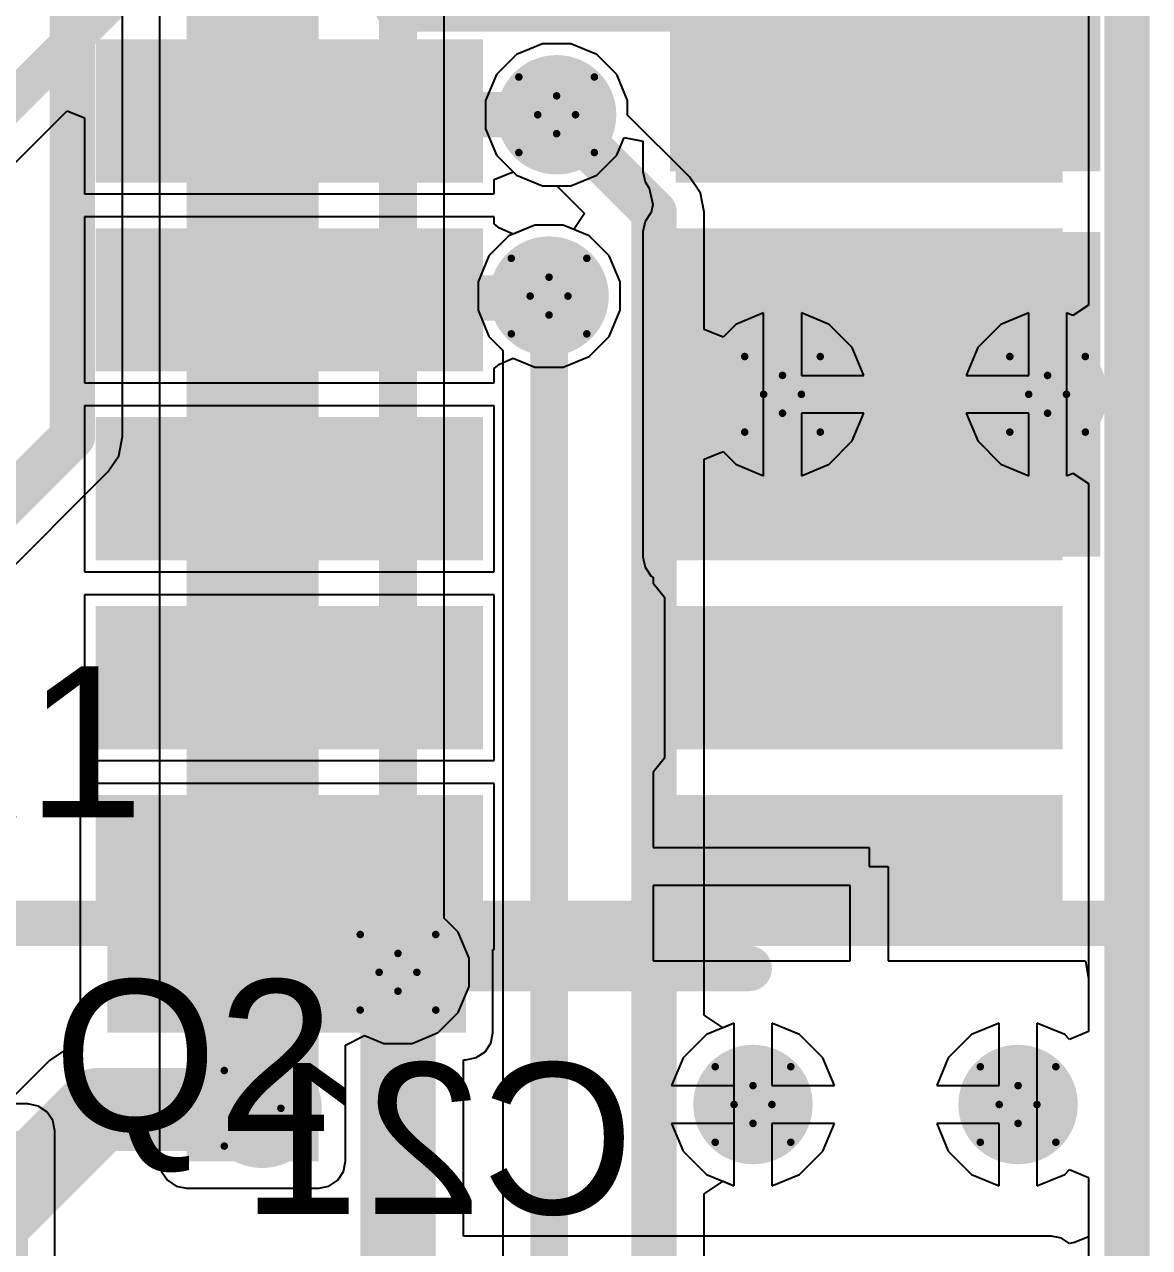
# Model space of a CAD drawing. Header units: inches. Extents: x -48 to 200, y -49 to 27.
# Drawn here: x 3.6411 to 3.939, y 0.8451 to 1.1689 of the extents above; entities that cross this region are included whole.
import ezdxf

# ---------------------------------------------------------------- set-up
doc = ezdxf.new("R2010")
doc.units = ezdxf.units.IN
doc.header["$MEASUREMENT"] = 0
for name, color, linetype in [('Board Outline', 216, 'Continuous'), ('Bottom Layer', 5, 'Continuous'), ('Bottom Overlay', 54, 'Continuous'), ('Bottom Paste', 16, 'Continuous'), ('Bottom Solder', 6, 'Continuous'), ('Dimension', 6, 'Continuous'), ('Drill Drawing', 1, 'Continuous'), ('Top Layer', 1, 'Continuous'), ('Top Overlay', 2, 'Continuous'), ('Top Solder', 216, 'Continuous'), ('Via Holes', 16, 'Continuous')]:
    doc.layers.add(name, color=color, linetype=linetype)
doc.styles.add('Arial', font='', dxfattribs={"height": 0.2})
doc.styles.get('Arial').set_extended_font_data('Arial')

# ---------------------------------------------------------------- blocks, each defined once
blk = doc.blocks.new('20021121_00010C4LF__B_50')
at = {"layer": 'Bottom Layer'}
for points in [[(-0.11496, 0.12402), (-0.08504, 0.12402), (-0.08504, 0.02953), (-0.11496, 0.02953)], [(-0.06496, 0.12402), (-0.03504, 0.12402), (-0.03504, 0.02953), (-0.06496, 0.02953)], [(-0.01496, 0.12402), (0.01496, 0.12402), (0.01496, 0.02953), (-0.01496, 0.02953)], [(0.03504, 0.12402), (0.06496, 0.12402), (0.06496, 0.02953), (0.03504, 0.02953)], [(0.08504, 0.12402), (0.11496, 0.12402), (0.11496, 0.02953), (0.08504, 0.02953)], [(-0.11496, -0.02953), (-0.08504, -0.02953), (-0.08504, -0.12402), (-0.11496, -0.12402)], [(-0.06496, -0.02953), (-0.03504, -0.02953), (-0.03504, -0.12402), (-0.06496, -0.12402)], [(-0.01496, -0.02953), (0.01496, -0.02953), (0.01496, -0.12402), (-0.01496, -0.12402)], [(0.03504, -0.02953), (0.06496, -0.02953), (0.06496, -0.12402), (0.03504, -0.12402)], [(0.08504, -0.02953), (0.11496, -0.02953), (0.11496, -0.12402), (0.08504, -0.12402)]]:
    blk.add_hatch(color=5, dxfattribs=at).paths.add_polyline_path(points)
at = {"layer": 'Bottom Paste'}
for points in [[(-0.11496, 0.12402), (-0.08504, 0.12402), (-0.08504, 0.02953), (-0.11496, 0.02953)], [(-0.06496, 0.12402), (-0.03504, 0.12402), (-0.03504, 0.02953), (-0.06496, 0.02953)], [(-0.01496, 0.12402), (0.01496, 0.12402), (0.01496, 0.02953), (-0.01496, 0.02953)], [(0.03504, 0.12402), (0.06496, 0.12402), (0.06496, 0.02953), (0.03504, 0.02953)], [(0.08504, 0.12402), (0.11496, 0.12402), (0.11496, 0.02953), (0.08504, 0.02953)], [(-0.11496, -0.02953), (-0.08504, -0.02953), (-0.08504, -0.12402), (-0.11496, -0.12402)], [(-0.06496, -0.02953), (-0.03504, -0.02953), (-0.03504, -0.12402), (-0.06496, -0.12402)], [(-0.01496, -0.02953), (0.01496, -0.02953), (0.01496, -0.12402), (-0.01496, -0.12402)], [(0.03504, -0.02953), (0.06496, -0.02953), (0.06496, -0.12402), (0.03504, -0.12402)], [(0.08504, -0.02953), (0.11496, -0.02953), (0.11496, -0.12402), (0.08504, -0.12402)]]:
    blk.add_hatch(color=16, dxfattribs=at).paths.add_polyline_path(points)
at = {"layer": 'Bottom Solder'}
for points in [[(-0.11896, 0.12802), (-0.08104, 0.12802), (-0.08104, 0.02553), (-0.11896, 0.02553)], [(-0.06896, 0.12802), (-0.03104, 0.12802), (-0.03104, 0.02553), (-0.06896, 0.02553)], [(-0.01896, 0.12802), (0.01896, 0.12802), (0.01896, 0.02553), (-0.01896, 0.02553)], [(0.03104, 0.12802), (0.06896, 0.12802), (0.06896, 0.02553), (0.03104, 0.02553)], [(0.08104, 0.12802), (0.11896, 0.12802), (0.11896, 0.02553), (0.08104, 0.02553)], [(-0.11896, -0.02553), (-0.08104, -0.02553), (-0.08104, -0.12802), (-0.11896, -0.12802)], [(-0.06896, -0.02553), (-0.03104, -0.02553), (-0.03104, -0.12802), (-0.06896, -0.12802)], [(-0.01896, -0.02553), (0.01896, -0.02553), (0.01896, -0.12802), (-0.01896, -0.12802)], [(0.03104, -0.02553), (0.06896, -0.02553), (0.06896, -0.12802), (0.03104, -0.12802)], [(0.08104, -0.02553), (0.11896, -0.02553), (0.11896, -0.12802), (0.08104, -0.12802)]]:
    blk.add_hatch(color=6, dxfattribs=at).paths.add_polyline_path(points)
at = {"layer": 'Bottom Overlay'}
for points in [[(-0.125, 0.077, 0.01, 0.01, 1), (-0.135, 0.077, 0.01, 0.01, 1)], [(-0.1375, 0.077, 0.005, 0.005, 1), (-0.1325, 0.077, 0.005, 0.005, 1)], [(-0.1275, 0.077, 0.005, 0.005, 1), (-0.1225, 0.077, 0.005, 0.005, 1)], [(-0.13, 0.045, 0.006, 0.006, 1), (-0.124, 0.045, 0.006, 0.006, 1)], [(0.124, 0.045, 0.006, 0.006, 1), (0.13, 0.045, 0.006, 0.006, 1)], [(-0.13, -0.048, 0.006, 0.006, 1), (-0.124, -0.048, 0.006, 0.006, 1)], [(0.124, -0.048, 0.006, 0.006, 1), (0.13, -0.048, 0.006, 0.006, 1)]]:
    blk.add_lwpolyline(points, format="xyseb", close=True, dxfattribs=at)
for points in [[(-0.127, -0.048, 0.012, 0.012, 0), (-0.127, 0.045, 0.012, 0.012, 0)], [(0.127, -0.048, 0.012, 0.012, 0), (0.127, 0.045, 0.012, 0.012, 0)]]:
    blk.add_lwpolyline(points, format="xyseb", dxfattribs=at)

msp = doc.modelspace()

# ---------------------------------------------------------------- hatches: boundary and pattern name
at = {"layer": 'Bottom Layer'}
for points in [[(3.812, 1.13), (3.926, 1.13), (3.926, 1.237), (3.812, 1.237)], [(3.812, 1.028), (3.926, 1.028), (3.926, 1.114), (3.812, 1.114)], [(3.663, 0.902), (3.758, 0.902), (3.758, 0.96), (3.663, 0.96)]]:
    msp.add_hatch(color=5, dxfattribs=at).paths.add_polyline_path(points)
h = msp.add_hatch(color=5, dxfattribs=at)
edge = h.paths.add_edge_path()
edge.add_arc((3.782, 1.145), 0.01181, 0, 360)
h = msp.add_hatch(color=5, dxfattribs=at)
edge = h.paths.add_edge_path()
edge.add_arc((3.78, 1.097), 0.01181, 0, 360)
h = msp.add_hatch(color=5, dxfattribs=at)
edge = h.paths.add_edge_path()
edge.add_arc((3.84181, 1.071), 0.01181, 0, 360)
h = msp.add_hatch(color=5, dxfattribs=at)
edge = h.paths.add_edge_path()
edge.add_arc((3.912, 1.071), 0.01181, 0, 360)
h = msp.add_hatch(color=5, dxfattribs=at)
edge = h.paths.add_edge_path()
edge.add_arc((3.74, 0.918), 0.01181, 0, 360)
h = msp.add_hatch(color=5, dxfattribs=at)
edge = h.paths.add_edge_path()
edge.add_arc((3.704, 0.882), 0.01181, 0, 360)
h = msp.add_hatch(color=5, dxfattribs=at)
edge = h.paths.add_edge_path()
edge.add_arc((3.834, 0.883), 0.01181, 0, 360)
h = msp.add_hatch(color=5, dxfattribs=at)
edge = h.paths.add_edge_path()
edge.add_arc((3.90419, 0.883), 0.01181, 0, 360)
at = {"layer": 'Bottom Solder'}
h = msp.add_hatch(color=6, dxfattribs=at)
edge = h.paths.add_edge_path()
edge.add_arc((3.782, 1.145), 0.01581, 0, 360)
h = msp.add_hatch(color=6, dxfattribs=at)
edge = h.paths.add_edge_path()
edge.add_arc((3.78, 1.097), 0.01581, 0, 360)
h = msp.add_hatch(color=6, dxfattribs=at)
edge = h.paths.add_edge_path()
edge.add_arc((3.84181, 1.071), 0.01581, 0, 360)
h = msp.add_hatch(color=6, dxfattribs=at)
edge = h.paths.add_edge_path()
edge.add_arc((3.912, 1.071), 0.01581, 0, 360)
h = msp.add_hatch(color=6, dxfattribs=at)
edge = h.paths.add_edge_path()
edge.add_arc((3.74, 0.918), 0.01581, 0, 360)
h = msp.add_hatch(color=6, dxfattribs=at)
edge = h.paths.add_edge_path()
edge.add_arc((3.704, 0.882), 0.01581, 0, 360)
h = msp.add_hatch(color=6, dxfattribs=at)
edge = h.paths.add_edge_path()
edge.add_arc((3.834, 0.883), 0.01581, 0, 360)
h = msp.add_hatch(color=6, dxfattribs=at)
edge = h.paths.add_edge_path()
edge.add_arc((3.90419, 0.883), 0.01581, 0, 360)
at = {"layer": 'Top Layer'}
for points in [[(3.684, 0.868), (3.719, 0.868), (3.719, 1.24), (3.684, 1.24)], [(3.58, 0.749), (3.642, 0.749), (3.642, 0.876), (3.58, 0.876)]]:
    msp.add_hatch(color=1, dxfattribs=at).paths.add_polyline_path(points)
h = msp.add_hatch(color=1, dxfattribs=at)
edge = h.paths.add_edge_path()
edge.add_arc((3.782, 1.145), 0.01181, 0, 360)
h = msp.add_hatch(color=1, dxfattribs=at)
edge = h.paths.add_edge_path()
edge.add_arc((3.78, 1.097), 0.01181, 0, 360)
h = msp.add_hatch(color=1, dxfattribs=at)
edge = h.paths.add_edge_path()
edge.add_arc((3.84181, 1.071), 0.01181, 0, 360)
h = msp.add_hatch(color=1, dxfattribs=at)
edge = h.paths.add_edge_path()
edge.add_arc((3.912, 1.071), 0.01181, 0, 360)
h = msp.add_hatch(color=1, dxfattribs=at)
edge = h.paths.add_edge_path()
edge.add_arc((3.74, 0.918), 0.01181, 0, 360)
h = msp.add_hatch(color=1, dxfattribs=at)
edge = h.paths.add_edge_path()
edge.add_arc((3.704, 0.882), 0.01181, 0, 360)
h = msp.add_hatch(color=1, dxfattribs=at)
edge = h.paths.add_edge_path()
edge.add_arc((3.834, 0.883), 0.01181, 0, 360)
h = msp.add_hatch(color=1, dxfattribs=at)
edge = h.paths.add_edge_path()
edge.add_arc((3.90419, 0.883), 0.01181, 0, 360)
at = {"layer": 'Top Solder'}
h = msp.add_hatch(color=216, dxfattribs=at)
edge = h.paths.add_edge_path()
edge.add_arc((3.782, 1.145), 0.01581, 0, 360)
h = msp.add_hatch(color=216, dxfattribs=at)
edge = h.paths.add_edge_path()
edge.add_arc((3.78, 1.097), 0.01581, 0, 360)
h = msp.add_hatch(color=216, dxfattribs=at)
edge = h.paths.add_edge_path()
edge.add_arc((3.84181, 1.071), 0.01581, 0, 360)
h = msp.add_hatch(color=216, dxfattribs=at)
edge = h.paths.add_edge_path()
edge.add_arc((3.912, 1.071), 0.01581, 0, 360)
h = msp.add_hatch(color=216, dxfattribs=at)
edge = h.paths.add_edge_path()
edge.add_arc((3.74, 0.918), 0.01581, 0, 360)
h = msp.add_hatch(color=216, dxfattribs=at)
edge = h.paths.add_edge_path()
edge.add_arc((3.704, 0.882), 0.01581, 0, 360)
h = msp.add_hatch(color=216, dxfattribs=at)
edge = h.paths.add_edge_path()
edge.add_arc((3.834, 0.883), 0.01581, 0, 360)
h = msp.add_hatch(color=216, dxfattribs=at)
edge = h.paths.add_edge_path()
edge.add_arc((3.90419, 0.883), 0.01581, 0, 360)
at = {"layer": 'Via Holes'}
h = msp.add_hatch(color=7, dxfattribs=at)
edge = h.paths.add_edge_path()
edge.add_arc((3.782, 1.145), 0.00591, 0, 360)
h = msp.add_hatch(color=7, dxfattribs=at)
edge = h.paths.add_edge_path()
edge.add_arc((3.78, 1.097), 0.00591, 0, 360)
h = msp.add_hatch(color=7, dxfattribs=at)
edge = h.paths.add_edge_path()
edge.add_arc((3.84181, 1.071), 0.00591, 0, 360)
h = msp.add_hatch(color=7, dxfattribs=at)
edge = h.paths.add_edge_path()
edge.add_arc((3.912, 1.071), 0.00591, 0, 360)
h = msp.add_hatch(color=7, dxfattribs=at)
edge = h.paths.add_edge_path()
edge.add_arc((3.74, 0.918), 0.00591, 0, 360)
h = msp.add_hatch(color=7, dxfattribs=at)
edge = h.paths.add_edge_path()
edge.add_arc((3.704, 0.882), 0.00591, 0, 360)
h = msp.add_hatch(color=7, dxfattribs=at)
edge = h.paths.add_edge_path()
edge.add_arc((3.834, 0.883), 0.00591, 0, 360)
h = msp.add_hatch(color=7, dxfattribs=at)
edge = h.paths.add_edge_path()
edge.add_arc((3.90419, 0.883), 0.00591, 0, 360)

# ---------------------------------------------------------------- linework, layer by layer
at = {"layer": 'Board Outline'}
msp.add_lwpolyline([(3.933, -0.069, 0.012, 0.012, 0), (3.933, 1.931, 0.012, 0.012, 0)], format="xyseb", dxfattribs=at)
at = {"layer": 'Bottom Layer'}
for p, q in [((3.59981, 1.09351), (3.65236, 1.14606)), ((3.65236, 1.14606), (3.65698, 1.14415)), ((3.65698, 1.14415), (3.65698, 1.12404)), ((3.79795, 1.13434), (3.79986, 1.13897)), ((3.79986, 1.13897), (3.80486, 1.13797)), ((3.80486, 1.13797), (3.80486, 1.13)), ((3.79266, 1.12905), (3.79795, 1.13434)), ((3.80486, 1.13), (3.80541, 1.12727)), ((3.76547, 1.12785), (3.77047, 1.12992)), ((3.76547, 1.12404), (3.76547, 1.12785)), ((3.77047, 1.12992), (3.77134, 1.12905)), ((3.77134, 1.12905), (3.77826, 1.12619)), ((3.78574, 1.12619), (3.79266, 1.12905)), ((3.80541, 1.12727), (3.80655, 1.12556)), ((3.65698, 1.12404), (3.76547, 1.12404)), ((3.77826, 1.12619), (3.78574, 1.12619)), ((3.80655, 1.12556), (3.80747, 1.12124)), ((3.80747, 1.12124), (3.80708, 1.11913)), ((3.76547, 1.11796), (3.65698, 1.11796)), ((3.65698, 1.11796), (3.65698, 1.07404)), ((3.76547, 1.11615), (3.76547, 1.11796)), ((3.80695, 1.11905), (3.80541, 1.11673)), ((3.80708, 1.11913), (3.80695, 1.11905)), ((3.76686, 1.115), (3.76547, 1.11615)), ((3.77047, 1.11341), (3.76686, 1.115)), ((3.77626, 1.11581), (3.77047, 1.11341)), ((3.78374, 1.11581), (3.77626, 1.11581)), ((3.79066, 1.11295), (3.78374, 1.11581)), ((3.80541, 1.11673), (3.80486, 1.114)), ((3.80486, 1.114), (3.80486, 1.028)), ((3.79595, 1.10766), (3.79066, 1.11295)), ((3.79881, 1.10074), (3.79595, 1.10766)), ((3.79881, 1.09326), (3.79881, 1.10074)), ((3.79595, 1.08634), (3.79881, 1.09326)), ((3.79066, 1.08105), (3.79595, 1.08634)), ((3.76547, 1.07785), (3.76686, 1.079)), ((3.76686, 1.079), (3.77047, 1.08059)), ((3.77047, 1.08059), (3.77626, 1.07819)), ((3.77626, 1.07819), (3.78374, 1.07819)), ((3.78374, 1.07819), (3.79066, 1.08105)), ((3.76547, 1.07404), (3.76547, 1.07785)), ((3.65698, 1.07404), (3.76547, 1.07404)), ((3.76547, 1.06796), (3.65698, 1.06796)), ((3.65698, 1.06796), (3.65698, 1.02404)), ((3.76547, 1.02404), (3.76547, 1.06796)), ((3.80486, 1.028), (3.80541, 1.02527)), ((3.65698, 1.02404), (3.76547, 1.02404)), ((3.80541, 1.02527), (3.80695, 1.02295)), ((3.80695, 1.02295), (3.80753, 1.02257)), ((3.80753, 1.02257), (3.80753, 1.02104)), ((3.80753, 1.02104), (3.81053, 1.01728)), ((3.76547, 1.01796), (3.65698, 1.01796)), ((3.65698, 1.01796), (3.65698, 0.97404)), ((3.76547, 0.97404), (3.76547, 1.01796)), ((3.81053, 1.01728), (3.81053, 0.97472)), ((3.81053, 0.97472), (3.80753, 0.97096)), ((3.65698, 0.97404), (3.76547, 0.97404)), ((3.80753, 0.97096), (3.80753, 0.97028)), ((3.80753, 0.97028), (3.80753, 0.951)), ((3.76547, 0.96796), (3.65698, 0.96796)), ((3.65698, 0.96796), (3.65698, 0.9636)), ((3.76547, 0.92404), (3.76547, 0.96796)), ((3.65641, 0.96273), (3.65586, 0.96)), ((3.65698, 0.9636), (3.65641, 0.96273)), ((3.65586, 0.96), (3.65586, 0.902)), ((3.80753, 0.951), (3.86477, 0.951)), ((3.86477, 0.951), (3.86477, 0.946)), ((3.86477, 0.946), (3.86977, 0.946)), ((3.86977, 0.946), (3.86977, 0.92104)), ((3.85977, 0.941), (3.80753, 0.941)), ((3.80753, 0.941), (3.80753, 0.92104)), ((3.85977, 0.92104), (3.85977, 0.941)), ((3.76514, 0.902), (3.76514, 0.92404)), ((3.76514, 0.92404), (3.76547, 0.92404)), ((3.80753, 0.92104), (3.85977, 0.92104)), ((3.86977, 0.92104), (3.9178, 0.92104)), ((3.9178, 0.92104), (3.92202, 0.92104)), ((3.92202, 0.92104), (3.9228, 0.91637)), ((3.9228, 0.91637), (3.9228, 0.9023)), ((3.829, 0.90454), (3.82165, 0.90149)), ((3.829, 0.888), (3.829, 0.90454)), ((3.84635, 0.90149), (3.839, 0.90454)), ((3.839, 0.90454), (3.839, 0.888)), ((3.89919, 0.90454), (3.89183, 0.90149)), ((3.89919, 0.888), (3.89919, 0.90454)), ((3.91654, 0.90149), (3.90919, 0.90454)), ((3.90919, 0.90454), (3.90919, 0.883)), ((3.65586, 0.902), (3.65367, 0.89865)), ((3.76459, 0.89927), (3.76514, 0.902)), ((3.82165, 0.90149), (3.81551, 0.89535)), ((3.85249, 0.89535), (3.84635, 0.90149)), ((3.89183, 0.90149), (3.8857, 0.89535)), ((3.9178, 0.90023), (3.91654, 0.90149)), ((3.9228, 0.9023), (3.9178, 0.90023)), ((3.65367, 0.89865), (3.64771, 0.89467)), ((3.76073, 0.89541), (3.76305, 0.89695)), ((3.76305, 0.89695), (3.76459, 0.89927)), ((3.64771, 0.89467), (3.61086, 0.85781)), ((3.75733, 0.84814), (3.75733, 0.89486)), ((3.75733, 0.89486), (3.758, 0.89486)), ((3.758, 0.89486), (3.76073, 0.89541)), ((3.81551, 0.89535), (3.81246, 0.888)), ((3.85554, 0.888), (3.85249, 0.89535)), ((3.8857, 0.89535), (3.88265, 0.888)), ((3.81246, 0.888), (3.829, 0.888)), ((3.839, 0.888), (3.85554, 0.888)), ((3.88265, 0.888), (3.89919, 0.888)), ((3.90919, 0.883), (3.90919, 0.86146)), ((3.829, 0.878), (3.81246, 0.878)), ((3.81246, 0.878), (3.81551, 0.87065)), ((3.829, 0.86146), (3.829, 0.878)), ((3.85554, 0.878), (3.839, 0.878)), ((3.839, 0.878), (3.839, 0.86146)), ((3.85249, 0.87065), (3.85554, 0.878)), ((3.89919, 0.878), (3.88265, 0.878)), ((3.88265, 0.878), (3.8857, 0.87065)), ((3.89919, 0.86146), (3.89919, 0.878)), ((3.81551, 0.87065), (3.82165, 0.86451)), ((3.84635, 0.86451), (3.85249, 0.87065)), ((3.8857, 0.87065), (3.89183, 0.86451)), ((3.82165, 0.86451), (3.829, 0.86146)), ((3.839, 0.86146), (3.84635, 0.86451)), ((3.89183, 0.86451), (3.89919, 0.86146)), ((3.90919, 0.86146), (3.91654, 0.86451)), ((3.91654, 0.86451), (3.9178, 0.86577)), ((3.9178, 0.86577), (3.9228, 0.8637)), ((3.9228, 0.8637), (3.9228, 0.84793)), ((3.913, 0.84814), (3.75733, 0.84814)), ((3.91573, 0.84759), (3.913, 0.84814)), ((3.9178, 0.84621), (3.91573, 0.84759)), ((3.91917, 0.84649), (3.9178, 0.84621)), ((3.9228, 0.84793), (3.91917, 0.84649))]:
    msp.add_line(p, q, dxfattribs=at)
for points in [[(3.58181, 1.09281, 0.01, 0.01, 0), (3.679, 1.19, 0.01, 0.01, 0)], [(3.864, 1.14677, 0.01, 0.01, 0), (3.864, 1.179, 0.01, 0.01, 0)], [(3.71123, 1.146, 0.012, 0.012, 0), (3.71223, 1.145, 0.012, 0.012, 0)], [(3.71223, 1.145, 0.012, 0.012, 0), (3.782, 1.145, 0.012, 0.012, 0)], [(3.864, 1.14677, 0.01, 0.01, 0), (3.86477, 1.146, 0.01, 0.01, 0)], [(3.71123, 1.096, 0.012, 0.012, 0), (3.71173, 1.0965, 0.012, 0.012, 0)], [(3.71173, 1.0965, 0.012, 0.012, 0), (3.7795, 1.0965, 0.012, 0.012, 0)], [(3.7795, 1.0965, 0.012, 0.012, 0), (3.78, 1.097, 0.012, 0.012, 0)], [(3.71123, 0.931, 0.012, 0.012, 0), (3.712, 0.93023, 0.012, 0.012, 0)], [(3.712, 0.918, 0.012, 0.012, 0), (3.712, 0.93023, 0.012, 0.012, 0)], [(3.74, 0.864, 0.02, 0.02, 0), (3.74, 0.918, 0.02, 0.02, 0)], [(3.62383, 0.84483, 0.022, 0.022, 0), (3.66069, 0.88169, 0.022, 0.022, 0)], [(3.66069, 0.88169, 0.022, 0.022, 0), (3.70369, 0.88169, 0.022, 0.022, 0)], [(3.70369, 0.88169, 0.022, 0.022, 0), (3.704, 0.882, 0.022, 0.022, 0)], [(3.74, 0.82107, 0.02, 0.02, 0), (3.74, 0.864, 0.02, 0.02, 0)]]:
    msp.add_lwpolyline(points, format="xyseb", dxfattribs=at)
for points in [[(3.70823, 1.146, 0.006, 0.006, 1), (3.71423, 1.146, 0.006, 0.006, 1)], [(3.70923, 1.145, 0.006, 0.006, 1), (3.71523, 1.145, 0.006, 0.006, 1)], [(3.70923, 1.145, 0.006, 0.006, 1), (3.71523, 1.145, 0.006, 0.006, 1)], [(3.779, 1.145, 0.006, 0.006, 1), (3.785, 1.145, 0.006, 0.006, 1)], [(3.8615, 1.14677, 0.005, 0.005, 1), (3.8665, 1.14677, 0.005, 0.005, 1)], [(3.8615, 1.14677, 0.005, 0.005, 1), (3.8665, 1.14677, 0.005, 0.005, 1)], [(3.86227, 1.146, 0.005, 0.005, 1), (3.86727, 1.146, 0.005, 0.005, 1)], [(3.70823, 1.096, 0.006, 0.006, 1), (3.71423, 1.096, 0.006, 0.006, 1)], [(3.70873, 1.0965, 0.006, 0.006, 1), (3.71473, 1.0965, 0.006, 0.006, 1)], [(3.70873, 1.0965, 0.006, 0.006, 1), (3.71473, 1.0965, 0.006, 0.006, 1)], [(3.7765, 1.0965, 0.006, 0.006, 1), (3.7825, 1.0965, 0.006, 0.006, 1)], [(3.7765, 1.0965, 0.006, 0.006, 1), (3.7825, 1.0965, 0.006, 0.006, 1)], [(3.777, 1.097, 0.006, 0.006, 1), (3.783, 1.097, 0.006, 0.006, 1)], [(3.70823, 0.931, 0.006, 0.006, 1), (3.71423, 0.931, 0.006, 0.006, 1)], [(3.709, 0.93023, 0.006, 0.006, 1), (3.715, 0.93023, 0.006, 0.006, 1)], [(3.709, 0.93023, 0.006, 0.006, 1), (3.715, 0.93023, 0.006, 0.006, 1)], [(3.735, 0.918, 0.01, 0.01, 1), (3.745, 0.918, 0.01, 0.01, 1)], [(3.709, 0.918, 0.006, 0.006, 1), (3.715, 0.918, 0.006, 0.006, 1)], [(3.65519, 0.88169, 0.011, 0.011, 1), (3.66619, 0.88169, 0.011, 0.011, 1)], [(3.65519, 0.88169, 0.011, 0.011, 1), (3.66619, 0.88169, 0.011, 0.011, 1)], [(3.69819, 0.88169, 0.011, 0.011, 1), (3.70919, 0.88169, 0.011, 0.011, 1)], [(3.69819, 0.88169, 0.011, 0.011, 1), (3.70919, 0.88169, 0.011, 0.011, 1)], [(3.6985, 0.882, 0.011, 0.011, 1), (3.7095, 0.882, 0.011, 0.011, 1)], [(3.735, 0.864, 0.01, 0.01, 1), (3.745, 0.864, 0.01, 0.01, 1)], [(3.735, 0.864, 0.01, 0.01, 1), (3.745, 0.864, 0.01, 0.01, 1)]]:
    msp.add_lwpolyline(points, format="xyseb", close=True, dxfattribs=at)
at = {"layer": 'Dimension'}
msp.add_lwpolyline([(-0.067, 0.931, 0.012, 0.012, 0), (3.933, 0.931, 0.012, 0.012, 0)], format="xyseb", dxfattribs=at)
msp.add_lwpolyline([(3.93, 0.931, 0.006, 0.006, 1), (3.936, 0.931, 0.006, 0.006, 1)], format="xyseb", close=True, dxfattribs=at)
at = {"layer": 'Drill Drawing'}
for points in [[(3.772, 1.155, 0.002, 0.002, 0), (3.782, 1.15, 0.002, 0.002, 0)], [(3.772, 1.155, 0.002, 0.002, 0), (3.777, 1.145, 0.002, 0.002, 0)], [(3.782, 1.15, 0.002, 0.002, 0), (3.792, 1.155, 0.002, 0.002, 0)], [(3.787, 1.145, 0.002, 0.002, 0), (3.792, 1.155, 0.002, 0.002, 0)], [(3.772, 1.135, 0.002, 0.002, 0), (3.777, 1.145, 0.002, 0.002, 0)], [(3.787, 1.145, 0.002, 0.002, 0), (3.792, 1.135, 0.002, 0.002, 0)], [(3.772, 1.135, 0.002, 0.002, 0), (3.782, 1.14, 0.002, 0.002, 0)], [(3.782, 1.14, 0.002, 0.002, 0), (3.792, 1.135, 0.002, 0.002, 0)], [(3.77, 1.107, 0.002, 0.002, 0), (3.78, 1.102, 0.002, 0.002, 0)], [(3.77, 1.107, 0.002, 0.002, 0), (3.775, 1.097, 0.002, 0.002, 0)], [(3.78, 1.102, 0.002, 0.002, 0), (3.79, 1.107, 0.002, 0.002, 0)], [(3.785, 1.097, 0.002, 0.002, 0), (3.79, 1.107, 0.002, 0.002, 0)], [(3.77, 1.087, 0.002, 0.002, 0), (3.775, 1.097, 0.002, 0.002, 0)], [(3.785, 1.097, 0.002, 0.002, 0), (3.79, 1.087, 0.002, 0.002, 0)], [(3.77, 1.087, 0.002, 0.002, 0), (3.78, 1.092, 0.002, 0.002, 0)], [(3.78, 1.092, 0.002, 0.002, 0), (3.79, 1.087, 0.002, 0.002, 0)], [(3.83181, 1.081, 0.002, 0.002, 0), (3.84181, 1.076, 0.002, 0.002, 0)], [(3.83181, 1.081, 0.002, 0.002, 0), (3.83681, 1.071, 0.002, 0.002, 0)], [(3.84181, 1.076, 0.002, 0.002, 0), (3.85181, 1.081, 0.002, 0.002, 0)], [(3.84681, 1.071, 0.002, 0.002, 0), (3.85181, 1.081, 0.002, 0.002, 0)], [(3.902, 1.081, 0.002, 0.002, 0), (3.912, 1.076, 0.002, 0.002, 0)], [(3.902, 1.081, 0.002, 0.002, 0), (3.907, 1.071, 0.002, 0.002, 0)], [(3.912, 1.076, 0.002, 0.002, 0), (3.922, 1.081, 0.002, 0.002, 0)], [(3.917, 1.071, 0.002, 0.002, 0), (3.922, 1.081, 0.002, 0.002, 0)], [(3.83181, 1.061, 0.002, 0.002, 0), (3.83681, 1.071, 0.002, 0.002, 0)], [(3.84681, 1.071, 0.002, 0.002, 0), (3.85181, 1.061, 0.002, 0.002, 0)], [(3.902, 1.061, 0.002, 0.002, 0), (3.907, 1.071, 0.002, 0.002, 0)], [(3.917, 1.071, 0.002, 0.002, 0), (3.922, 1.061, 0.002, 0.002, 0)], [(3.83181, 1.061, 0.002, 0.002, 0), (3.84181, 1.066, 0.002, 0.002, 0)], [(3.84181, 1.066, 0.002, 0.002, 0), (3.85181, 1.061, 0.002, 0.002, 0)], [(3.902, 1.061, 0.002, 0.002, 0), (3.912, 1.066, 0.002, 0.002, 0)], [(3.912, 1.066, 0.002, 0.002, 0), (3.922, 1.061, 0.002, 0.002, 0)], [(3.73, 0.928, 0.002, 0.002, 0), (3.74, 0.923, 0.002, 0.002, 0)], [(3.73, 0.928, 0.002, 0.002, 0), (3.735, 0.918, 0.002, 0.002, 0)], [(3.74, 0.923, 0.002, 0.002, 0), (3.75, 0.928, 0.002, 0.002, 0)], [(3.745, 0.918, 0.002, 0.002, 0), (3.75, 0.928, 0.002, 0.002, 0)], [(3.73, 0.908, 0.002, 0.002, 0), (3.735, 0.918, 0.002, 0.002, 0)], [(3.745, 0.918, 0.002, 0.002, 0), (3.75, 0.908, 0.002, 0.002, 0)], [(3.73, 0.908, 0.002, 0.002, 0), (3.74, 0.913, 0.002, 0.002, 0)], [(3.74, 0.913, 0.002, 0.002, 0), (3.75, 0.908, 0.002, 0.002, 0)], [(3.824, 0.893, 0.002, 0.002, 0), (3.834, 0.888, 0.002, 0.002, 0)], [(3.824, 0.893, 0.002, 0.002, 0), (3.829, 0.883, 0.002, 0.002, 0)], [(3.834, 0.888, 0.002, 0.002, 0), (3.844, 0.893, 0.002, 0.002, 0)], [(3.839, 0.883, 0.002, 0.002, 0), (3.844, 0.893, 0.002, 0.002, 0)], [(3.89419, 0.893, 0.002, 0.002, 0), (3.90419, 0.888, 0.002, 0.002, 0)], [(3.89419, 0.893, 0.002, 0.002, 0), (3.89919, 0.883, 0.002, 0.002, 0)], [(3.90419, 0.888, 0.002, 0.002, 0), (3.91419, 0.893, 0.002, 0.002, 0)], [(3.90919, 0.883, 0.002, 0.002, 0), (3.91419, 0.893, 0.002, 0.002, 0)], [(3.694, 0.892, 0.002, 0.002, 0), (3.704, 0.887, 0.002, 0.002, 0)], [(3.694, 0.892, 0.002, 0.002, 0), (3.699, 0.882, 0.002, 0.002, 0)], [(3.704, 0.887, 0.002, 0.002, 0), (3.714, 0.892, 0.002, 0.002, 0)], [(3.709, 0.882, 0.002, 0.002, 0), (3.714, 0.892, 0.002, 0.002, 0)], [(3.824, 0.873, 0.002, 0.002, 0), (3.829, 0.883, 0.002, 0.002, 0)], [(3.839, 0.883, 0.002, 0.002, 0), (3.844, 0.873, 0.002, 0.002, 0)], [(3.89419, 0.873, 0.002, 0.002, 0), (3.89919, 0.883, 0.002, 0.002, 0)], [(3.90919, 0.883, 0.002, 0.002, 0), (3.91419, 0.873, 0.002, 0.002, 0)], [(3.694, 0.872, 0.002, 0.002, 0), (3.699, 0.882, 0.002, 0.002, 0)], [(3.709, 0.882, 0.002, 0.002, 0), (3.714, 0.872, 0.002, 0.002, 0)], [(3.694, 0.872, 0.002, 0.002, 0), (3.704, 0.877, 0.002, 0.002, 0)], [(3.704, 0.877, 0.002, 0.002, 0), (3.714, 0.872, 0.002, 0.002, 0)], [(3.824, 0.873, 0.002, 0.002, 0), (3.834, 0.878, 0.002, 0.002, 0)], [(3.834, 0.878, 0.002, 0.002, 0), (3.844, 0.873, 0.002, 0.002, 0)], [(3.89419, 0.873, 0.002, 0.002, 0), (3.90419, 0.878, 0.002, 0.002, 0)], [(3.90419, 0.878, 0.002, 0.002, 0), (3.91419, 0.873, 0.002, 0.002, 0)]]:
    msp.add_lwpolyline(points, format="xyseb", dxfattribs=at)
for points in [[(3.7715, 1.155, 0.001, 0.001, 1), (3.7725, 1.155, 0.001, 0.001, 1)], [(3.7715, 1.155, 0.001, 0.001, 1), (3.7725, 1.155, 0.001, 0.001, 1)], [(3.7915, 1.155, 0.001, 0.001, 1), (3.7925, 1.155, 0.001, 0.001, 1)], [(3.7915, 1.155, 0.001, 0.001, 1), (3.7925, 1.155, 0.001, 0.001, 1)], [(3.7815, 1.15, 0.001, 0.001, 1), (3.7825, 1.15, 0.001, 0.001, 1)], [(3.7815, 1.15, 0.001, 0.001, 1), (3.7825, 1.15, 0.001, 0.001, 1)], [(3.7765, 1.145, 0.001, 0.001, 1), (3.7775, 1.145, 0.001, 0.001, 1)], [(3.7765, 1.145, 0.001, 0.001, 1), (3.7775, 1.145, 0.001, 0.001, 1)], [(3.7865, 1.145, 0.001, 0.001, 1), (3.7875, 1.145, 0.001, 0.001, 1)], [(3.7865, 1.145, 0.001, 0.001, 1), (3.7875, 1.145, 0.001, 0.001, 1)], [(3.7815, 1.14, 0.001, 0.001, 1), (3.7825, 1.14, 0.001, 0.001, 1)], [(3.7815, 1.14, 0.001, 0.001, 1), (3.7825, 1.14, 0.001, 0.001, 1)], [(3.7715, 1.135, 0.001, 0.001, 1), (3.7725, 1.135, 0.001, 0.001, 1)], [(3.7715, 1.135, 0.001, 0.001, 1), (3.7725, 1.135, 0.001, 0.001, 1)], [(3.7915, 1.135, 0.001, 0.001, 1), (3.7925, 1.135, 0.001, 0.001, 1)], [(3.7915, 1.135, 0.001, 0.001, 1), (3.7925, 1.135, 0.001, 0.001, 1)], [(3.7695, 1.107, 0.001, 0.001, 1), (3.7705, 1.107, 0.001, 0.001, 1)], [(3.7695, 1.107, 0.001, 0.001, 1), (3.7705, 1.107, 0.001, 0.001, 1)], [(3.7895, 1.107, 0.001, 0.001, 1), (3.7905, 1.107, 0.001, 0.001, 1)], [(3.7895, 1.107, 0.001, 0.001, 1), (3.7905, 1.107, 0.001, 0.001, 1)], [(3.7795, 1.102, 0.001, 0.001, 1), (3.7805, 1.102, 0.001, 0.001, 1)], [(3.7795, 1.102, 0.001, 0.001, 1), (3.7805, 1.102, 0.001, 0.001, 1)], [(3.7745, 1.097, 0.001, 0.001, 1), (3.7755, 1.097, 0.001, 0.001, 1)], [(3.7745, 1.097, 0.001, 0.001, 1), (3.7755, 1.097, 0.001, 0.001, 1)], [(3.7845, 1.097, 0.001, 0.001, 1), (3.7855, 1.097, 0.001, 0.001, 1)], [(3.7845, 1.097, 0.001, 0.001, 1), (3.7855, 1.097, 0.001, 0.001, 1)], [(3.7795, 1.092, 0.001, 0.001, 1), (3.7805, 1.092, 0.001, 0.001, 1)], [(3.7795, 1.092, 0.001, 0.001, 1), (3.7805, 1.092, 0.001, 0.001, 1)], [(3.7695, 1.087, 0.001, 0.001, 1), (3.7705, 1.087, 0.001, 0.001, 1)], [(3.7695, 1.087, 0.001, 0.001, 1), (3.7705, 1.087, 0.001, 0.001, 1)], [(3.7895, 1.087, 0.001, 0.001, 1), (3.7905, 1.087, 0.001, 0.001, 1)], [(3.7895, 1.087, 0.001, 0.001, 1), (3.7905, 1.087, 0.001, 0.001, 1)], [(3.83131, 1.081, 0.001, 0.001, 1), (3.83231, 1.081, 0.001, 0.001, 1)], [(3.83131, 1.081, 0.001, 0.001, 1), (3.83231, 1.081, 0.001, 0.001, 1)], [(3.85131, 1.081, 0.001, 0.001, 1), (3.85231, 1.081, 0.001, 0.001, 1)], [(3.85131, 1.081, 0.001, 0.001, 1), (3.85231, 1.081, 0.001, 0.001, 1)], [(3.9015, 1.081, 0.001, 0.001, 1), (3.9025, 1.081, 0.001, 0.001, 1)], [(3.9015, 1.081, 0.001, 0.001, 1), (3.9025, 1.081, 0.001, 0.001, 1)], [(3.9215, 1.081, 0.001, 0.001, 1), (3.9225, 1.081, 0.001, 0.001, 1)], [(3.9215, 1.081, 0.001, 0.001, 1), (3.9225, 1.081, 0.001, 0.001, 1)], [(3.84131, 1.076, 0.001, 0.001, 1), (3.84231, 1.076, 0.001, 0.001, 1)], [(3.84131, 1.076, 0.001, 0.001, 1), (3.84231, 1.076, 0.001, 0.001, 1)], [(3.9115, 1.076, 0.001, 0.001, 1), (3.9125, 1.076, 0.001, 0.001, 1)], [(3.9115, 1.076, 0.001, 0.001, 1), (3.9125, 1.076, 0.001, 0.001, 1)], [(3.83631, 1.071, 0.001, 0.001, 1), (3.83731, 1.071, 0.001, 0.001, 1)], [(3.83631, 1.071, 0.001, 0.001, 1), (3.83731, 1.071, 0.001, 0.001, 1)], [(3.84631, 1.071, 0.001, 0.001, 1), (3.84731, 1.071, 0.001, 0.001, 1)], [(3.84631, 1.071, 0.001, 0.001, 1), (3.84731, 1.071, 0.001, 0.001, 1)], [(3.9065, 1.071, 0.001, 0.001, 1), (3.9075, 1.071, 0.001, 0.001, 1)], [(3.9065, 1.071, 0.001, 0.001, 1), (3.9075, 1.071, 0.001, 0.001, 1)], [(3.9165, 1.071, 0.001, 0.001, 1), (3.9175, 1.071, 0.001, 0.001, 1)], [(3.9165, 1.071, 0.001, 0.001, 1), (3.9175, 1.071, 0.001, 0.001, 1)], [(3.84131, 1.066, 0.001, 0.001, 1), (3.84231, 1.066, 0.001, 0.001, 1)], [(3.84131, 1.066, 0.001, 0.001, 1), (3.84231, 1.066, 0.001, 0.001, 1)], [(3.9115, 1.066, 0.001, 0.001, 1), (3.9125, 1.066, 0.001, 0.001, 1)], [(3.9115, 1.066, 0.001, 0.001, 1), (3.9125, 1.066, 0.001, 0.001, 1)], [(3.83131, 1.061, 0.001, 0.001, 1), (3.83231, 1.061, 0.001, 0.001, 1)], [(3.83131, 1.061, 0.001, 0.001, 1), (3.83231, 1.061, 0.001, 0.001, 1)], [(3.85131, 1.061, 0.001, 0.001, 1), (3.85231, 1.061, 0.001, 0.001, 1)], [(3.85131, 1.061, 0.001, 0.001, 1), (3.85231, 1.061, 0.001, 0.001, 1)], [(3.9015, 1.061, 0.001, 0.001, 1), (3.9025, 1.061, 0.001, 0.001, 1)], [(3.9015, 1.061, 0.001, 0.001, 1), (3.9025, 1.061, 0.001, 0.001, 1)], [(3.9215, 1.061, 0.001, 0.001, 1), (3.9225, 1.061, 0.001, 0.001, 1)], [(3.9215, 1.061, 0.001, 0.001, 1), (3.9225, 1.061, 0.001, 0.001, 1)], [(3.7295, 0.928, 0.001, 0.001, 1), (3.7305, 0.928, 0.001, 0.001, 1)], [(3.7295, 0.928, 0.001, 0.001, 1), (3.7305, 0.928, 0.001, 0.001, 1)], [(3.7495, 0.928, 0.001, 0.001, 1), (3.7505, 0.928, 0.001, 0.001, 1)], [(3.7495, 0.928, 0.001, 0.001, 1), (3.7505, 0.928, 0.001, 0.001, 1)], [(3.7395, 0.923, 0.001, 0.001, 1), (3.7405, 0.923, 0.001, 0.001, 1)], [(3.7395, 0.923, 0.001, 0.001, 1), (3.7405, 0.923, 0.001, 0.001, 1)], [(3.7345, 0.918, 0.001, 0.001, 1), (3.7355, 0.918, 0.001, 0.001, 1)], [(3.7345, 0.918, 0.001, 0.001, 1), (3.7355, 0.918, 0.001, 0.001, 1)], [(3.7445, 0.918, 0.001, 0.001, 1), (3.7455, 0.918, 0.001, 0.001, 1)], [(3.7445, 0.918, 0.001, 0.001, 1), (3.7455, 0.918, 0.001, 0.001, 1)], [(3.7395, 0.913, 0.001, 0.001, 1), (3.7405, 0.913, 0.001, 0.001, 1)], [(3.7395, 0.913, 0.001, 0.001, 1), (3.7405, 0.913, 0.001, 0.001, 1)], [(3.7295, 0.908, 0.001, 0.001, 1), (3.7305, 0.908, 0.001, 0.001, 1)], [(3.7295, 0.908, 0.001, 0.001, 1), (3.7305, 0.908, 0.001, 0.001, 1)], [(3.7495, 0.908, 0.001, 0.001, 1), (3.7505, 0.908, 0.001, 0.001, 1)], [(3.7495, 0.908, 0.001, 0.001, 1), (3.7505, 0.908, 0.001, 0.001, 1)], [(3.8235, 0.893, 0.001, 0.001, 1), (3.8245, 0.893, 0.001, 0.001, 1)], [(3.8235, 0.893, 0.001, 0.001, 1), (3.8245, 0.893, 0.001, 0.001, 1)], [(3.8435, 0.893, 0.001, 0.001, 1), (3.8445, 0.893, 0.001, 0.001, 1)], [(3.8435, 0.893, 0.001, 0.001, 1), (3.8445, 0.893, 0.001, 0.001, 1)], [(3.89369, 0.893, 0.001, 0.001, 1), (3.89469, 0.893, 0.001, 0.001, 1)], [(3.89369, 0.893, 0.001, 0.001, 1), (3.89469, 0.893, 0.001, 0.001, 1)], [(3.91369, 0.893, 0.001, 0.001, 1), (3.91469, 0.893, 0.001, 0.001, 1)], [(3.91369, 0.893, 0.001, 0.001, 1), (3.91469, 0.893, 0.001, 0.001, 1)], [(3.6935, 0.892, 0.001, 0.001, 1), (3.6945, 0.892, 0.001, 0.001, 1)], [(3.6935, 0.892, 0.001, 0.001, 1), (3.6945, 0.892, 0.001, 0.001, 1)], [(3.7135, 0.892, 0.001, 0.001, 1), (3.7145, 0.892, 0.001, 0.001, 1)], [(3.7135, 0.892, 0.001, 0.001, 1), (3.7145, 0.892, 0.001, 0.001, 1)], [(3.7035, 0.887, 0.001, 0.001, 1), (3.7045, 0.887, 0.001, 0.001, 1)], [(3.7035, 0.887, 0.001, 0.001, 1), (3.7045, 0.887, 0.001, 0.001, 1)], [(3.8335, 0.888, 0.001, 0.001, 1), (3.8345, 0.888, 0.001, 0.001, 1)], [(3.8335, 0.888, 0.001, 0.001, 1), (3.8345, 0.888, 0.001, 0.001, 1)], [(3.90369, 0.888, 0.001, 0.001, 1), (3.90469, 0.888, 0.001, 0.001, 1)], [(3.90369, 0.888, 0.001, 0.001, 1), (3.90469, 0.888, 0.001, 0.001, 1)], [(3.8285, 0.883, 0.001, 0.001, 1), (3.8295, 0.883, 0.001, 0.001, 1)], [(3.8285, 0.883, 0.001, 0.001, 1), (3.8295, 0.883, 0.001, 0.001, 1)], [(3.8385, 0.883, 0.001, 0.001, 1), (3.8395, 0.883, 0.001, 0.001, 1)], [(3.8385, 0.883, 0.001, 0.001, 1), (3.8395, 0.883, 0.001, 0.001, 1)], [(3.89869, 0.883, 0.001, 0.001, 1), (3.89969, 0.883, 0.001, 0.001, 1)], [(3.89869, 0.883, 0.001, 0.001, 1), (3.89969, 0.883, 0.001, 0.001, 1)], [(3.90869, 0.883, 0.001, 0.001, 1), (3.90969, 0.883, 0.001, 0.001, 1)], [(3.90869, 0.883, 0.001, 0.001, 1), (3.90969, 0.883, 0.001, 0.001, 1)], [(3.6985, 0.882, 0.001, 0.001, 1), (3.6995, 0.882, 0.001, 0.001, 1)], [(3.6985, 0.882, 0.001, 0.001, 1), (3.6995, 0.882, 0.001, 0.001, 1)], [(3.7085, 0.882, 0.001, 0.001, 1), (3.7095, 0.882, 0.001, 0.001, 1)], [(3.7085, 0.882, 0.001, 0.001, 1), (3.7095, 0.882, 0.001, 0.001, 1)], [(3.7035, 0.877, 0.001, 0.001, 1), (3.7045, 0.877, 0.001, 0.001, 1)], [(3.7035, 0.877, 0.001, 0.001, 1), (3.7045, 0.877, 0.001, 0.001, 1)], [(3.8335, 0.878, 0.001, 0.001, 1), (3.8345, 0.878, 0.001, 0.001, 1)], [(3.8335, 0.878, 0.001, 0.001, 1), (3.8345, 0.878, 0.001, 0.001, 1)], [(3.90369, 0.878, 0.001, 0.001, 1), (3.90469, 0.878, 0.001, 0.001, 1)], [(3.90369, 0.878, 0.001, 0.001, 1), (3.90469, 0.878, 0.001, 0.001, 1)], [(3.6935, 0.872, 0.001, 0.001, 1), (3.6945, 0.872, 0.001, 0.001, 1)], [(3.6935, 0.872, 0.001, 0.001, 1), (3.6945, 0.872, 0.001, 0.001, 1)], [(3.7135, 0.872, 0.001, 0.001, 1), (3.7145, 0.872, 0.001, 0.001, 1)], [(3.7135, 0.872, 0.001, 0.001, 1), (3.7145, 0.872, 0.001, 0.001, 1)], [(3.8235, 0.873, 0.001, 0.001, 1), (3.8245, 0.873, 0.001, 0.001, 1)], [(3.8235, 0.873, 0.001, 0.001, 1), (3.8245, 0.873, 0.001, 0.001, 1)], [(3.8435, 0.873, 0.001, 0.001, 1), (3.8445, 0.873, 0.001, 0.001, 1)], [(3.8435, 0.873, 0.001, 0.001, 1), (3.8445, 0.873, 0.001, 0.001, 1)], [(3.89369, 0.873, 0.001, 0.001, 1), (3.89469, 0.873, 0.001, 0.001, 1)], [(3.89369, 0.873, 0.001, 0.001, 1), (3.89469, 0.873, 0.001, 0.001, 1)], [(3.91369, 0.873, 0.001, 0.001, 1), (3.91469, 0.873, 0.001, 0.001, 1)], [(3.91369, 0.873, 0.001, 0.001, 1), (3.91469, 0.873, 0.001, 0.001, 1)]]:
    msp.add_lwpolyline(points, format="xyseb", close=True, dxfattribs=at)
at = {"layer": 'Top Layer'}
for p, q in [((3.9228, 1.9208), (3.9228, 1.09463)), ((3.66707, 1.05981), (3.66707, 1.52519)), ((3.67686, 1.24), (3.67686, 0.868)), ((3.75224, 0.93237), (3.75224, 1.17563)), ((3.77826, 1.16381), (3.77134, 1.16095)), ((3.78574, 1.16381), (3.77826, 1.16381)), ((3.79266, 1.16095), (3.78574, 1.16381)), ((3.77134, 1.16095), (3.76605, 1.15566)), ((3.79795, 1.15566), (3.79266, 1.16095)), ((3.76605, 1.15566), (3.76319, 1.14874)), ((3.80081, 1.14874), (3.79795, 1.15566)), ((3.76319, 1.14874), (3.76319, 1.14126)), ((3.80081, 1.14493), (3.80081, 1.14874)), ((3.81718, 1.12856), (3.80081, 1.14493)), ((3.76319, 1.14126), (3.76605, 1.13434)), ((3.76605, 1.13434), (3.77134, 1.12905)), ((3.77134, 1.12905), (3.77826, 1.12619)), ((3.82006, 1.12426), (3.81718, 1.12856)), ((3.77826, 1.12619), (3.78207, 1.12619)), ((3.78207, 1.12619), (3.78936, 1.1189)), ((3.82107, 1.11919), (3.82006, 1.12426)), ((3.78936, 1.1189), (3.78653, 1.11466)), ((3.82107, 1.08817), (3.82107, 1.11919)), ((3.77626, 1.11581), (3.76934, 1.11295)), ((3.78374, 1.11581), (3.77626, 1.11581)), ((3.78653, 1.11466), (3.78374, 1.11581)), ((3.76934, 1.11295), (3.76405, 1.10766)), ((3.76405, 1.10766), (3.76119, 1.10074)), ((3.76119, 1.10074), (3.76119, 1.09326)), ((3.9228, 1.09463), (3.91865, 1.09185)), ((3.76119, 1.09326), (3.76405, 1.08634)), ((3.83681, 1.09254), (3.82946, 1.08949)), ((3.83681, 1.071), (3.83681, 1.09254)), ((3.85417, 1.08949), (3.84681, 1.09254)), ((3.84681, 1.09254), (3.84681, 1.076)), ((3.907, 1.09254), (3.89965, 1.08949)), ((3.907, 1.076), (3.907, 1.09254)), ((3.91865, 1.09185), (3.917, 1.09254)), ((3.917, 1.09254), (3.917, 1.071)), ((3.82607, 1.0861), (3.82107, 1.08817)), ((3.82946, 1.08949), (3.82607, 1.0861)), ((3.8603, 1.08335), (3.85417, 1.08949)), ((3.89965, 1.08949), (3.89351, 1.08335)), ((3.76405, 1.08634), (3.76776, 1.08263)), ((3.76776, 1.08263), (3.76776, 0.83707)), ((3.86335, 1.076), (3.8603, 1.08335)), ((3.89351, 1.08335), (3.89046, 1.076)), ((3.84681, 1.076), (3.86335, 1.076)), ((3.89046, 1.076), (3.907, 1.076)), ((3.83681, 1.04946), (3.83681, 1.071)), ((3.917, 1.071), (3.917, 1.04946)), ((3.86335, 1.066), (3.84681, 1.066)), ((3.84681, 1.066), (3.84681, 1.04946)), ((3.8603, 1.05865), (3.86335, 1.066)), ((3.907, 1.066), (3.89046, 1.066)), ((3.89046, 1.066), (3.89351, 1.05865)), ((3.907, 1.04946), (3.907, 1.066)), ((3.66606, 1.05474), (3.66707, 1.05981)), ((3.82107, 1.05383), (3.82607, 1.0559)), ((3.82607, 1.0559), (3.82946, 1.05251)), ((3.85417, 1.05251), (3.8603, 1.05865)), ((3.89351, 1.05865), (3.89965, 1.05251)), ((3.66318, 1.05044), (3.66606, 1.05474)), ((3.82107, 0.90666), (3.82107, 1.05383)), ((3.82946, 1.05251), (3.83681, 1.04946)), ((3.84681, 1.04946), (3.85417, 1.05251)), ((3.89965, 1.05251), (3.907, 1.04946)), ((3.61837, 1.00563), (3.66318, 1.05044)), ((3.917, 1.04946), (3.91865, 1.05015)), ((3.91865, 1.05015), (3.9228, 1.04737)), ((3.9228, 1.04737), (3.9228, 0.9023)), ((3.75595, 0.92866), (3.75224, 0.93237)), ((3.75881, 0.92174), (3.75595, 0.92866)), ((3.75881, 0.91426), (3.75881, 0.92174)), ((3.75595, 0.90734), (3.75881, 0.91426)), ((3.75066, 0.90205), (3.75595, 0.90734)), ((3.82607, 0.90332), (3.82107, 0.90666)), ((3.829, 0.90454), (3.82607, 0.90332)), ((3.829, 0.883), (3.829, 0.90454)), ((3.84635, 0.90149), (3.839, 0.90454)), ((3.839, 0.90454), (3.839, 0.888)), ((3.89919, 0.90454), (3.89183, 0.90149)), ((3.89919, 0.888), (3.89919, 0.90454)), ((3.91654, 0.90149), (3.90919, 0.90454)), ((3.90919, 0.90454), (3.90919, 0.883)), ((3.72614, 0.89873), (3.73114, 0.90131)), ((3.73114, 0.90131), (3.73626, 0.89919)), ((3.74374, 0.89919), (3.75066, 0.90205)), ((3.85249, 0.89535), (3.84635, 0.90149)), ((3.89183, 0.90149), (3.8857, 0.89535)), ((3.9178, 0.90023), (3.91654, 0.90149)), ((3.9228, 0.9023), (3.9178, 0.90023)), ((3.72614, 0.868), (3.72614, 0.89873)), ((3.73626, 0.89919), (3.74374, 0.89919)), ((3.85554, 0.888), (3.85249, 0.89535)), ((3.8857, 0.89535), (3.88265, 0.888)), ((3.839, 0.888), (3.85554, 0.888)), ((3.88265, 0.888), (3.89919, 0.888)), ((3.642, 0.88314), (3.58, 0.88314)), ((3.64473, 0.88259), (3.642, 0.88314)), ((3.64705, 0.88105), (3.64473, 0.88259)), ((3.64859, 0.87873), (3.64705, 0.88105)), ((3.829, 0.86146), (3.829, 0.883)), ((3.90919, 0.883), (3.90919, 0.86146)), ((3.64914, 0.876), (3.64859, 0.87873)), ((3.85554, 0.878), (3.839, 0.878)), ((3.839, 0.878), (3.839, 0.86146)), ((3.85249, 0.87065), (3.85554, 0.878)), ((3.89919, 0.878), (3.88265, 0.878)), ((3.88265, 0.878), (3.8857, 0.87065)), ((3.89919, 0.86146), (3.89919, 0.878)), ((3.64914, 0.749), (3.64914, 0.876)), ((3.67686, 0.868), (3.67741, 0.86527)), ((3.72559, 0.86527), (3.72614, 0.868)), ((3.84635, 0.86451), (3.85249, 0.87065)), ((3.8857, 0.87065), (3.89183, 0.86451)), ((3.67741, 0.86527), (3.67895, 0.86295)), ((3.72405, 0.86295), (3.72559, 0.86527)), ((3.839, 0.86146), (3.84635, 0.86451)), ((3.89183, 0.86451), (3.89919, 0.86146)), ((3.90919, 0.86146), (3.91654, 0.86451)), ((3.91654, 0.86451), (3.9178, 0.86577)), ((3.9178, 0.86577), (3.9228, 0.8637)), ((3.67895, 0.86295), (3.68127, 0.86141)), ((3.68127, 0.86141), (3.684, 0.86086)), ((3.719, 0.86086), (3.72173, 0.86141)), ((3.72173, 0.86141), (3.72405, 0.86295)), ((3.82107, 0.85934), (3.82607, 0.86268)), ((3.82607, 0.86268), (3.829, 0.86146)), ((3.9228, 0.8637), (3.9228, 0.74911)), ((3.684, 0.86086), (3.719, 0.86086)), ((3.82107, 0.64181), (3.82107, 0.85934))]:
    msp.add_line(p, q, dxfattribs=at)
for points in [[(3.65381, 1.05981, 0.012, 0.012, 0), (3.65381, 1.52519, 0.012, 0.012, 0)], [(3.74, 0.918, 0.01, 0.01, 0), (3.74, 1.19, 0.01, 0.01, 0)], [(3.782, 1.145, 0.012, 0.012, 0), (3.80781, 1.11919, 0.012, 0.012, 0)], [(3.80781, 0.64181, 0.012, 0.012, 0), (3.80781, 1.11919, 0.012, 0.012, 0)], [(3.78, 0.832, 0.01, 0.01, 0), (3.78, 1.097, 0.01, 0.01, 0)], [(3.609, 1.015, 0.012, 0.012, 0), (3.65381, 1.05981, 0.012, 0.012, 0)]]:
    msp.add_lwpolyline(points, format="xyseb", dxfattribs=at)
for points in [[(3.779, 1.145, 0.006, 0.006, 1), (3.785, 1.145, 0.006, 0.006, 1)], [(3.80481, 1.11919, 0.006, 0.006, 1), (3.81081, 1.11919, 0.006, 0.006, 1)], [(3.80481, 1.11919, 0.006, 0.006, 1), (3.81081, 1.11919, 0.006, 0.006, 1)], [(3.7775, 1.097, 0.005, 0.005, 1), (3.7825, 1.097, 0.005, 0.005, 1)], [(3.65081, 1.05981, 0.006, 0.006, 1), (3.65681, 1.05981, 0.006, 0.006, 1)], [(3.65081, 1.05981, 0.006, 0.006, 1), (3.65681, 1.05981, 0.006, 0.006, 1)], [(3.7375, 0.918, 0.005, 0.005, 1), (3.7425, 0.918, 0.005, 0.005, 1)]]:
    msp.add_lwpolyline(points, format="xyseb", close=True, dxfattribs=at)

# ---------------------------------------------------------------- block references
at = {"rotation": 270}
msp.add_blockref('20021121_00010C4LF__B_50', (3.788, 1.046), dxfattribs=at)

# ---------------------------------------------------------------- texts
at = {"layer": 'Bottom Overlay', "style": 'Arial', "text_generation_flag": 2}
msp.add_text('C21', height=0.04, dxfattribs=at).set_placement((3.80265, 0.85401))
at = {"layer": 'Top Overlay', "style": 'Arial'}
for s, p in [('R1', (3.60134, 0.95901)), ('Q2', (3.64868, 0.87601))]:
    msp.add_text(s, height=0.04, dxfattribs=at).set_placement(p)

doc.saveas('drawing.dxf')
